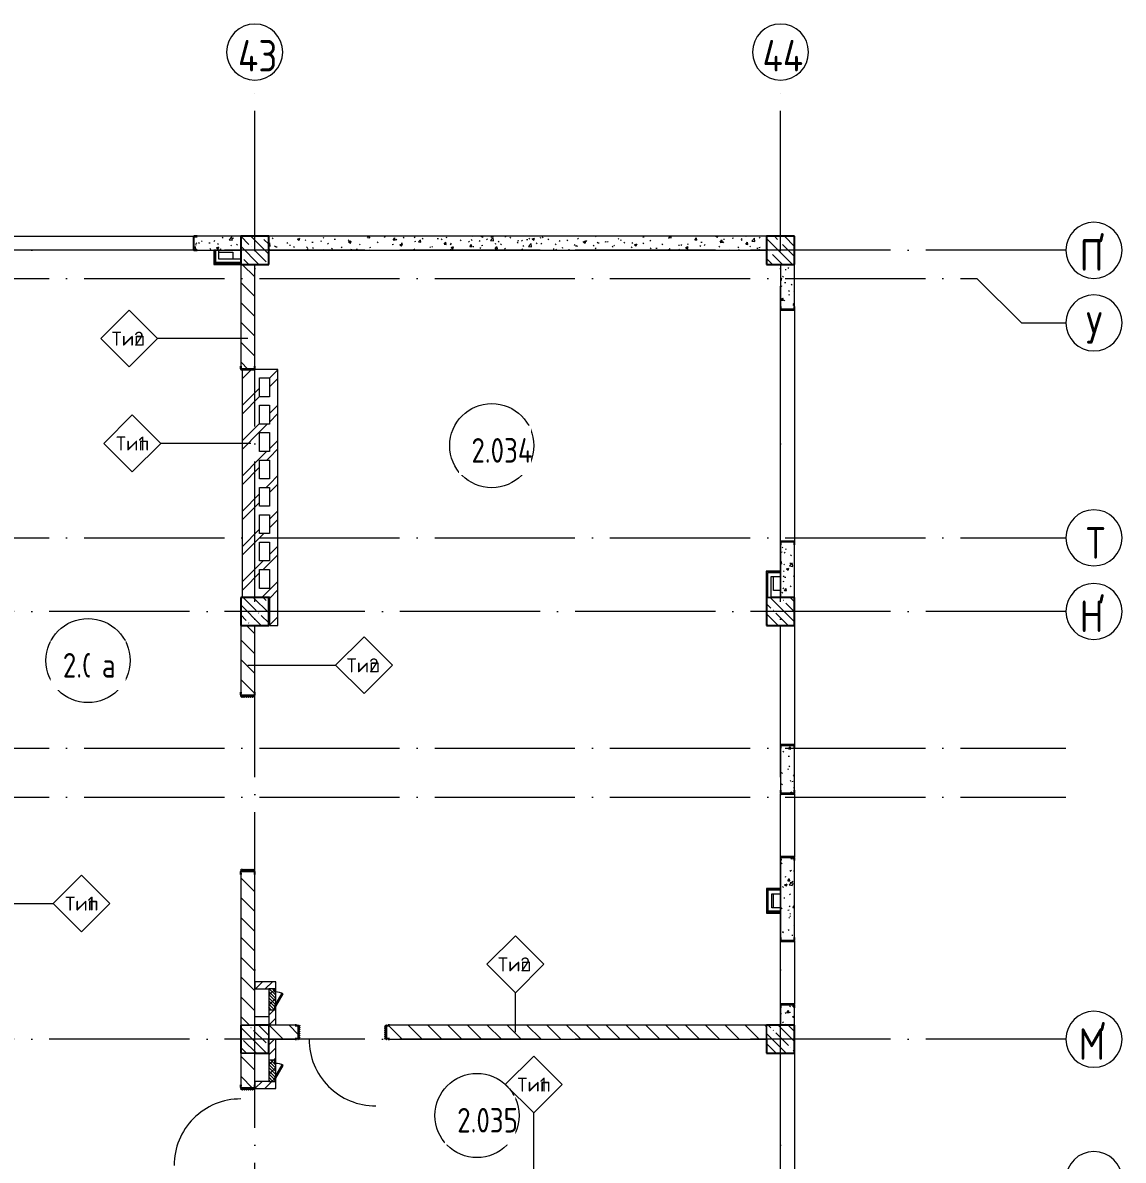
# Model space of a CAD drawing. Header units: millimetres. Extents: x -68946 to 288321, y -402657 to 324925.
# Drawn here: x 170650 to 186348, y -75185 to -58965 of the extents above; entities that cross this region are included whole.
import ezdxf

# ---------------------------------------------------------------- set-up
doc = ezdxf.new("R2010")
doc.units = ezdxf.units.MM
doc.linetypes.add('ADSK_Линия сетки', pattern=[2500, 2000, -250, 0, -250])
for name, color, linetype, lineweight in [('A-AREA-____-IDEN', 250, 'Continuous', 9), ('A-DETL-GENF-OTLN', 250, 'Continuous', 5), ('A-DOOR-____-MCUT', 250, 'Continuous', 5), ('A-DOOR-____-OTLN', 250, 'Continuous', 5), ('A-FLOR-____-OTLN', 192, 'Continuous', 9), ('A-WALL-____-IDEN', 250, 'Continuous', 9), ('A-WALL-____-MCUT', 250, 'Continuous', 13), ('A-WALL-____-PATT', 250, 'Continuous', 13), ('A-WALL-FNSH-MCUT', 250, 'Continuous', 13), ('I-WALL-____-OTLN', 250, 'Continuous', 9), ('S-COLS-____-MCUT', 250, 'Continuous', 25), ('S-COLS-____-OTLN', 250, 'Continuous', 9), ('S-GRID-____-IDEN', 250, 'Continuous', 9), ('S-GRID-____-OTLN', 250, 'Continuous', 9)]:
    doc.layers.add(name, color=color, linetype=linetype, lineweight=lineweight)
doc.styles.add('GOST Common', font='', dxfattribs={"width": 0.9, "height": 350})
doc.styles.add('ISOCPEUR', font='isocpeur.ttf', dxfattribs={"width": 0.8, "height": 100})
doc.styles.add('ISOCPEUR_3', font='isocpeur.ttf', dxfattribs={"height": 250})
doc.styles.get('GOST Common').set_extended_font_data('GOST Common')
pattern_1 = [(135, (28708.77, -120984.93), (-141.42136, -141.42136), [])]
pattern_2 = [(135, (1676.41, 164.685), (-14.14214, -14.14214), []), (225, (1676.41, 164.685), (14.14214, -14.14214), [])]
pattern_3 = [(45, (-446.384, 164.685), (-14.1421, 14.1421), []), (135, (-446.384, 164.685), (-14.1421, -14.1421), [])]
pattern_4 = [(45, (28708.77, -120984.93), (-70.71068, 70.71068), [])]
pattern_5 = [(135, (28708.77, -120984.93), (-142.5612, -142.5612), []), (135, (28851.33, -120984.93), (-142.5612, -142.5612), [252.016, -50.403, 3.353, -47.05])]
pattern_6 = [(50, (28708.77, -120984.93), (364.36793, -31.8783), [38.1, -419.1]), (355, (28708.77, -120984.93), (-70.48585, 382.1133), [30.48, -335.28]), (100.451, (28739.14, -120987.6), (293.885, 350.2334), [32.38, -356.18]), (46.184, (28708.77, -120883.33), (542.1585, -84.0858), [57.15, -628.65]), (96.636, (28753.95, -120890.34), (474.8049, 494.8554), [48.57, -534.27]), (351.184, (28708.8, -120883.33), (474.8102, 494.85), [45.72, -502.92]), (21, (28759.57, -120908.73), (303.22847, -204.53046), [38.1, -419.1]), (326, (28759.57, -120908.73), (123.6039, 368.37604), [30.48, -335.28]), (71.451, (28784.84, -120925.78), (426.8341, 163.8427), [32.38, -356.18]), (37.5, (28708.77, -120984.93), (6.17665, 169.11015), [16.764, -314.452, 16.764, -323.596, -336.55]), (37.5, (28708.77, -120984.93), (6.17665, 169.11015), [-671.576, 16.764, -319.786]), (7.5, (28708.77, -120984.93), (133.63888, 200.3615), [16.764, -177.292, 16.764, -306.832, -128.27]), (7.5, (28708.77, -120984.93), (133.63888, 200.3615), [-517.652, 16.764, -111.506]), (327.5, (28595.49, -120984.93), (271.18182, -11.45836), [16.764, -110.236, 16.764, -379.476, -525.78]), (327.5, (28595.49, -120984.93), (271.18182, -11.45836), [-523.24, 16.764, -509.016]), (317.5, (28544.7, -120984.93), (296.2585, 50.85285), [16.764, -148.336, 16.764, -246.38, -373.38]), (317.5, (28544.7, -120984.93), (296.2585, 50.85285), [-428.244, 16.764, -356.616])]
pattern_7 = [(45, (28708.77, -120984.93), (-251.4472, 251.4472), []), (45, (28708.77, -120603.93), (-251.4472, 251.4472), [])]

# ---------------------------------------------------------------- blocks, each defined once
blk = doc.blocks.new('Дверь_СКБ_2Ст_Фрамуга2 - Н_ВВ-3_2500x2600h_Учебные помещения_Фрамуга слева-42054644-АР1_Кладочный план 2 этажа С2и3')
at = {"layer": 'A-DOOR-____-OTLN'}
h = blk.add_hatch(dxfattribs=at)
h.set_pattern_fill('FP_5', color=256, style=0, pattern_type=2)
h.set_pattern_definition([(45, (-1071.384, 164.685), (-14.1421, 14.1421), []), (135, (-1071.384, 164.685), (-14.1421, -14.1421), [])])
h.paths.add_polyline_path([(-1237.5, -100), (-1212.5, -100), (-1212.5, 100), (-1237.5, 100)])
h = blk.add_hatch(dxfattribs=at)
h.set_pattern_fill('FP_4', color=256, style=0, pattern_type=2)
h.set_pattern_definition([(135, (1051.41, 164.685), (-14.1421, -14.1421), []), (225, (1051.41, 164.685), (14.1421, -14.1421), [])])
h.paths.add_polyline_path([(1237.5, -100), (1262.5, -100), (1262.5, 100), (1237.5, 100)])
blk = doc.blocks.new('Дверь_СКБ_1Ст_Фрамуга1 - Н_ВВ-9_1250x2600h_Лаборантская-42097379-АР1_Кладочный план 2 этажа С2и3')
at = {"layer": 'A-DOOR-____-OTLN'}
h = blk.add_hatch(dxfattribs=at)
h.set_pattern_fill('FP_9', color=256, style=0, pattern_type=2)
h.set_pattern_definition(pattern_3)
h.paths.add_polyline_path([(-612, -100), (-587, -100), (-587, 100), (-612, 100)])
h = blk.add_hatch(dxfattribs=at)
h.set_pattern_fill('FP_8', color=256, style=0, pattern_type=2)
h.set_pattern_definition(pattern_2)
h.paths.add_polyline_path([(613, -100), (638, -100), (638, 100), (613, 100)])
at = {"layer": 'A-DOOR-____-OTLN', "color": 255}
blk.add_arc((-463, 100), 950, 360, 90, dxfattribs=at)
blk = doc.blocks.new('Дверь_СКБ_1Ст_Фрамуга1 - Н_ВВ-9_2_1250x2600h_Лаборантская 2-42764460-АР1_Кладочный план 2 этажа С2и3')
at = {"layer": 'A-DOOR-____-OTLN'}
h = blk.add_hatch(dxfattribs=at)
h.set_pattern_fill('FP_9', color=256, style=0, pattern_type=2)
h.set_pattern_definition(pattern_3)
h.paths.add_polyline_path([(-588, 100), (-613, 100), (-613, -100), (-588, -100)])
h = blk.add_hatch(dxfattribs=at)
h.set_pattern_fill('FP_8', color=256, style=0, pattern_type=2)
h.set_pattern_definition(pattern_2)
h.paths.add_polyline_path([(612, 100), (612, -100), (637, -100), (637, 100)])
at = {"layer": 'A-DOOR-____-OTLN', "color": 255}
blk.add_arc((-463, 100), 950, 360, 90, dxfattribs=at)
blk = doc.blocks.new('BSC_Колонна _Прямоугольная - 400x400-31495037-АР1_Кладочный план 2 этажа С2и3')
at = {"layer": 'S-COLS-____-OTLN', "lineweight": 5}
h = blk.add_hatch(dxfattribs=at)
h.set_pattern_fill('FP_66', color=256, style=0, pattern_type=2)
h.set_pattern_definition([(135, (-145250, -58775), (-142.56192, -142.56192), []), (135, (-145107.44, -58775), (-142.56192, -142.56192), [252.016, -50.403, 3.353, -47.05])])
h.paths.add_polyline_path([(-200, -200), (200, -200), (200, 200), (-200, 200), (-200, 183)])
at = {"layer": 'S-COLS-____-MCUT'}
for p, q in [((200, 200), (-200, 200)), ((-200, 200), (-200, -200)), ((200, -200), (200, 200)), ((-200, -200), (200, -200))]:
    blk.add_line(p, q, dxfattribs=at)
blk = doc.blocks.new('BSC_Колонна _Прямоугольная - 400x400-V26-АР1_Кладочный план 2 этажа С2и3')
at = {"layer": 'S-COLS-____-OTLN', "lineweight": 5}
h = blk.add_hatch(dxfattribs=at)
h.set_pattern_fill('FP_67', color=256, style=0, pattern_type=2)
h.set_pattern_definition([(135, (-152750, -58775), (-142.56192, -142.56192), []), (135, (-152607.44, -58775), (-142.56192, -142.56192), [252.016, -50.403, 3.353, -47.05])])
h.paths.add_polyline_path([(-200, -200), (200, -200), (200, 200), (-200, 200)])
at = {"layer": 'S-COLS-____-MCUT'}
for p, q in [((200, 200), (-200, 200)), ((-200, 200), (-200, -200)), ((200, -200), (200, 200)), ((-200, -200), (200, -200))]:
    blk.add_line(p, q, dxfattribs=at)
blk = doc.blocks.new('BSC_Колонна _Прямоугольная - 400x400-V27-АР1_Кладочный план 2 этажа С2и3')
at = {"layer": 'S-COLS-____-OTLN', "lineweight": 5}
h = blk.add_hatch(dxfattribs=at)
h.set_pattern_fill('FP_68', color=256, style=0, pattern_type=2)
h.set_pattern_definition([(135, (-145250, -53625), (-142.56192, -142.56192), []), (135, (-145107.44, -53625), (-142.56192, -142.56192), [252.016, -50.403, 3.353, -47.05])])
h.paths.add_polyline_path([(-200, -200), (200, -200), (200, 200), (-200, 200)])
at = {"layer": 'S-COLS-____-MCUT'}
for p, q in [((200, 200), (-200, 200)), ((-200, 200), (-200, -200)), ((200, -200), (200, 200)), ((-200, -200), (200, -200))]:
    blk.add_line(p, q, dxfattribs=at)
blk = doc.blocks.new('ADSK_КолоннаНесущая_Швеллер_Гнутый_ГОСТ 8278-83 - 200х50х4_таб_1 2-38569602-АР1_Кладочный план 2 этажа С2и3')
at = {"layer": 'S-COLS-____-MCUT'}
for p, q in [((-10.1, 90), (-10.1, -90)), ((-6.1, -90), (-6.1, 90)), ((39.9, 100), (-0.1, 100)), ((-0.1, 96), (39.9, 96)), ((39.9, 96), (39.9, 100)), ((39.9, -96), (-0.1, -96)), ((-0.1, -100), (39.9, -100)), ((39.9, -100), (39.9, -96))]:
    blk.add_line(p, q, dxfattribs=at)
for centre, radius, start, end in [((-0.1, 90), 10, 90, 180), ((-0.1, 90), 6, 90, 180), ((-0.1, -90), 10, 180, 270), ((-0.1, -90), 6, 180, 270)]:
    blk.add_arc(centre, radius, start, end, dxfattribs=at)
blk = doc.blocks.new('ADSK_КолоннаНесущая_Швеллер_Гнутый_ГОСТ 8278-83 - 200х50х4_таб_1 2-V41-АР1_Кладочный план 2 этажа С2и3')
at = {"layer": 'S-COLS-____-MCUT'}
for p, q in [((-10.1, 90), (-10.1, -90)), ((-6.1, -90), (-6.1, 90)), ((39.9, 100), (-0.1, 100)), ((-0.1, 96), (39.9, 96)), ((39.9, 96), (39.9, 100)), ((39.9, -96), (-0.1, -96)), ((-0.1, -100), (39.9, -100)), ((39.9, -100), (39.9, -96))]:
    blk.add_line(p, q, dxfattribs=at)
for centre, radius, start, end in [((-0.1, 90), 10, 90, 180), ((-0.1, 90), 6, 90, 180), ((-0.1, -90), 10, 180, 270), ((-0.1, -90), 6, 180, 270)]:
    blk.add_arc(centre, radius, start, end, dxfattribs=at)
blk = doc.blocks.new('ADSK_КолоннаНесущая_Швеллер_Гнутый_ГОСТ 8278-83 - 200х50х4_таб_1 2-V42-АР1_Кладочный план 2 этажа С2и3')
at = {"layer": 'S-COLS-____-MCUT'}
for p, q in [((-6, -90), (-6, 90)), ((0, 96), (40, 96)), ((40, 100), (20, 100)), ((40, 96), (40, 100)), ((40, -96), (0, -96)), ((20, -100), (40, -100)), ((40, -100), (40, -96))]:
    blk.add_line(p, q, dxfattribs=at)
for centre, radius, start, end in [((0, 90), 10, 90.3368, 180), ((0, 90), 6, 90, 180), ((0, -90), 10, 180, 270), ((0, -90), 6, 180, 270)]:
    blk.add_arc(centre, radius, start, end, dxfattribs=at)
blk = doc.blocks.new('ADSK_КолоннаНесущая_Швеллер_Гнутый_ГОСТ 8278-83 - 200х50х4_таб_1 2-V43-АР1_Кладочный план 2 этажа С2и3')
at = {"layer": 'S-COLS-____-MCUT'}
for p, q in [((-6, -90), (-6, 90)), ((0, 96), (40, 96)), ((40, 100), (20, 100)), ((40, 96), (40, 100)), ((40, -96), (0, -96)), ((20, -100), (40, -100)), ((40, -100), (40, -96))]:
    blk.add_line(p, q, dxfattribs=at)
for centre, radius, start, end in [((0, 90), 10, 90.3368, 180), ((0, 90), 6, 90, 180), ((0, -90), 10, 180, 270), ((0, -90), 6, 180, 270)]:
    blk.add_arc(centre, radius, start, end, dxfattribs=at)
blk = doc.blocks.new('ADSK_КолоннаНесущая_Швеллер_Гнутый_ГОСТ 8278-83 - 200х50х4_таб_1 2-38815029-АР1_Кладочный план 2 этажа С2и3')
at = {"layer": 'S-COLS-____-MCUT'}
for p, q in [((-6.1, -90), (-6.1, 90)), ((-0.1, 96), (39.9, 96)), ((39.9, 100), (19.9, 100)), ((39.9, 96), (39.9, 100)), ((39.9, -96), (-0.1, -96)), ((19.9, -100), (39.9, -100)), ((39.9, -100), (39.9, -96))]:
    blk.add_line(p, q, dxfattribs=at)
for centre, radius, start, end in [((-0.1, 90), 10, 90, 180), ((-0.1, 90), 6, 90, 180), ((-0.1, -90), 10, 180, 270), ((-0.1, -90), 6, 180, 270)]:
    blk.add_arc(centre, radius, start, end, dxfattribs=at)
blk = doc.blocks.new('ADSK_КолоннаНесущая_Швеллер_Гнутый_ГОСТ 8278-83 - 200х50х4_таб_1 2-38815031-АР1_Кладочный план 2 этажа С2и3')
at = {"layer": 'S-COLS-____-MCUT'}
for p, q in [((-6.1, -90), (-6.1, 90)), ((-0.1, 96), (39.9, 96)), ((39.9, 100), (19.9, 100)), ((39.9, 96), (39.9, 100)), ((39.9, -96), (-0.1, -96)), ((19.9, -100), (39.9, -100)), ((39.9, -100), (39.9, -96))]:
    blk.add_line(p, q, dxfattribs=at)
for centre, radius, start, end in [((-0.1, 90), 10, 90, 180), ((-0.1, 90), 6, 90, 180), ((-0.1, -90), 10, 180, 270), ((-0.1, -90), 6, 180, 270)]:
    blk.add_arc(centre, radius, start, end, dxfattribs=at)
blk = doc.blocks.new('АР_Люк - ЛРС_ВК_300х400_внутренний_RAL 9003-V63-АР1_Кладочный план 2 этажа С2и3')
at = {"layer": 'A-DOOR-____-OTLN'}
h = blk.add_hatch(dxfattribs=at)
h.set_pattern_fill('FP_88', color=256, style=0, pattern_type=2)
h.set_pattern_definition([(45, (125, 0), (-22.6274, 22.6274), [])])
h.paths.add_polyline_path([(275, -50), (275, 50), (-25, 50), (-25, -50)])
at = {"layer": 'A-DETL-GENF-OTLN'}
for p, q in [((275, 50), (-25, 50)), ((-25, 50), (-25, -50)), ((275, -50), (275, 50)), ((-25, -50), (275, -50))]:
    blk.add_line(p, q, dxfattribs=at)
at = {"layer": 'A-DOOR-____-MCUT'}
for p, q in [((20, 50), (-15, 50)), ((-15, 50), (-15, 30)), ((-15, 30), (20, 30)), ((20, 30), (20, 50)), ((48, 155), (38, 138)), ((38, 138), (220, 33)), ((230, 50), (48, 155)), ((220, 33), (230, 50)), ((265, 50), (230, 50)), ((230, 50), (230, 30)), ((230, 30), (265, 30)), ((265, 30), (265, 50))]:
    blk.add_line(p, q, dxfattribs=at)
blk.add_arc((230, 50), 210, 150, 180, dxfattribs=at)
blk = doc.blocks.new('Ось сетки - Круг_Ø8 мм-39983606-АР1_Кладочный план 2 этажа С2и3')
at = {"layer": 'S-GRID-____-IDEN'}
for start, end in [(360, 180), (180, 360)]:
    blk.add_arc((0, 0), 4, start, end, dxfattribs=at)
blk = doc.blocks.new('AAR_СКБ_Марка_Помещения_мал - Номер-28977439-АР1_Кладочный план 2 этажа С2и3')
at = {"layer": 'A-AREA-____-IDEN'}
blk.add_circle((-0.028, 0), 3, dxfattribs=at)
blk = doc.blocks.new('ADSK_Марка_Стена - Типоразмер_ADSK_Марка-30564887-АР1_Кладочный план 2 этажа С2и3')
at = {"layer": 'A-WALL-____-IDEN'}
for p, q in [((-0.16, 4.37), (-4.21, 0.31)), ((3.9, 0.31), (-0.16, 4.37)), ((-4.21, 0.31), (-0.16, -3.74)), ((-0.16, -3.74), (3.9, 0.31))]:
    blk.add_line(p, q, dxfattribs=at)

msp = doc.modelspace()

# ---------------------------------------------------------------- hatches: boundary and pattern name
at = {"layer": 'A-WALL-____-PATT', "lineweight": 15}
h = msp.add_hatch(dxfattribs=at)
h.set_pattern_fill('FP_83', color=256, style=0, pattern_type=2)
h.set_pattern_definition(pattern_6)
h.paths.add_polyline_path([(169157.7503, -62209.9342), (169787.7717, -62209.9342), (169787.7717, -62009.9342), (169157.7503, -62009.9342), (169157.7503, -62027.0009)])
h.paths.add_polyline_path([(173087.7717, -62209.9342), (173758.7503, -62209.9342), (173758.7503, -62009.9342), (173087.7717, -62009.9342)])
h = msp.add_hatch(dxfattribs=at)
h.set_pattern_fill('FP_83', color=256, style=0, pattern_type=2)
h.set_pattern_definition(pattern_6)
h.paths.add_polyline_path([(181258.7503, -62209.9342), (181258.7503, -62009.9342), (174158.7722, -62009.9342), (174158.7722, -62209.9342), (176351.0951, -62209.9342)])
h = msp.add_hatch(dxfattribs=at)
h.set_pattern_fill('FP_1', color=256, style=0, pattern_type=2)
h.set_pattern_definition(pattern_1)
h.paths.add_polyline_path([(173958.7722, -63909.9336), (173958.7722, -62409.9342), (173758.7722, -62409.9342), (173758.7722, -63909.9336), (173778.7503, -63909.9336)])
h = msp.add_hatch(dxfattribs=at)
h.set_pattern_fill('FP_83', color=256, style=0, pattern_type=2)
h.set_pattern_definition(pattern_6)
h.paths.add_polyline_path([(181658.7503, -67159.9342), (181658.7503, -66359.9347), (181458.7503, -66359.9347), (181458.7503, -67159.9342)])
h.paths.add_polyline_path([(181658.7503, -63059.9347), (181658.7503, -62409.9342), (181458.7503, -62409.9342), (181458.7503, -63059.9347)])
h = msp.add_hatch(dxfattribs=at)
h.set_pattern_fill('FP_12', color=256, style=0, pattern_type=2)
h.set_pattern_definition(pattern_7)
h.paths.add_polyline_path([(174168.7722, -64029.9336), (174168.7722, -63909.9336), (173778.7503, -63909.9336), (173778.7503, -64029.9336), (174028.7503, -64029.9336)])
h = msp.add_hatch(dxfattribs=at)
h.set_pattern_fill('FP_12', color=256, style=0, pattern_type=2)
h.set_pattern_definition(pattern_7)
h.paths.add_polyline_path([(173778.7503, -67029.9336), (174028.7503, -67029.9336), (174028.7503, -64029.9336), (173778.7503, -64029.9336), (173778.7503, -66058.963)])
h = msp.add_hatch(dxfattribs=at)
h.set_pattern_fill('FP_12', color=256, style=0, pattern_type=2)
h.set_pattern_definition(pattern_7)
h.paths.add_polyline_path([(174168.7722, -67559.9342), (174288.7722, -67559.9342), (174288.7722, -63909.9336), (174168.7722, -63909.9336), (174168.7722, -67149.9336)])
h = msp.add_hatch(dxfattribs=at)
h.set_pattern_fill('FP_12', color=256, style=0, pattern_type=2)
h.set_pattern_definition(pattern_7)
h.paths.add_polyline_path([(174168.7722, -64809.9336), (174168.7722, -64689.9336), (174028.7503, -64689.9336), (174028.7503, -64809.9336)])
h = msp.add_hatch(dxfattribs=at)
h.set_pattern_fill('FP_12', color=256, style=0, pattern_type=2)
h.set_pattern_definition(pattern_7)
h.paths.add_polyline_path([(174168.7722, -65199.9336), (174168.7722, -65079.9336), (174028.7503, -65079.9336), (174028.7503, -65199.9336)])
h = msp.add_hatch(dxfattribs=at)
h.set_pattern_fill('FP_12', color=256, style=0, pattern_type=2)
h.set_pattern_definition(pattern_7)
h.paths.add_polyline_path([(174168.7722, -65589.9336), (174168.7722, -65469.9336), (174028.7503, -65469.9336), (174028.7503, -65589.9336)])
h = msp.add_hatch(dxfattribs=at)
h.set_pattern_fill('FP_12', color=256, style=0, pattern_type=2)
h.set_pattern_definition(pattern_7)
h.paths.add_polyline_path([(174168.7722, -66369.9336), (174168.7722, -66249.9336), (174028.7503, -66249.9336), (174028.7503, -66369.9336)])
h = msp.add_hatch(dxfattribs=at)
h.set_pattern_fill('FP_12', color=256, style=0, pattern_type=2)
h.set_pattern_definition(pattern_7)
h.paths.add_polyline_path([(174168.7722, -66759.9336), (174168.7722, -66639.9336), (174028.7503, -66639.9336), (174028.7503, -66759.9336)])
h = msp.add_hatch(dxfattribs=at)
h.set_pattern_fill('FP_12', color=256, style=0, pattern_type=2)
h.set_pattern_definition(pattern_7)
h.paths.add_polyline_path([(174168.7722, -67149.9336), (174168.7722, -67029.9336), (173778.7503, -67029.9336), (173778.7503, -67149.9336)])
h = msp.add_hatch(dxfattribs=at)
h.set_pattern_fill('FP_1', color=256, style=0, pattern_type=2)
h.set_pattern_definition(pattern_1)
h.paths.add_polyline_path([(173958.7722, -73259.9342), (173958.7722, -71059.9347), (173758.7722, -71059.9347), (173758.7722, -73259.9342)])
h.paths.add_polyline_path([(173958.7722, -68559.9347), (173958.7722, -67559.9342), (173758.7722, -67559.9342), (173758.7722, -68559.9347)])
h = msp.add_hatch(dxfattribs=at)
h.set_pattern_fill('FP_83', color=256, style=0, pattern_type=2)
h.set_pattern_definition(pattern_6)
h.paths.add_polyline_path([(181458.7503, -73259.9342), (181658.7503, -73259.9342), (181658.7503, -72959.9347), (181458.7503, -72959.9347)])
h.paths.add_polyline_path([(181658.7503, -72059.9347), (181658.7503, -70859.9347), (181458.7503, -70859.9347), (181458.7503, -72059.9347)])
h.paths.add_polyline_path([(181658.7503, -69959.9347), (181658.7503, -69259.9342), (181458.7503, -69259.9342), (181458.7503, -69959.9347)])
h = msp.add_hatch(dxfattribs=at)
h.set_pattern_fill('FP_16', color=94, style=0, pattern_type=2)
h.set_pattern_definition(pattern_4)
h.paths.add_polyline_path([(174158.7722, -72739.9347), (174258.7722, -72739.9347), (174258.7722, -72639.9347), (173958.7509, -72639.9347), (173958.7509, -72739.9347)])
h = msp.add_hatch(dxfattribs=at)
h.set_pattern_fill('FP_16', color=94, style=0, pattern_type=2)
h.set_pattern_definition(pattern_4)
h.paths.add_polyline_path([(174214.3859, -73259.9342), (174258.7722, -73259.9342), (174258.7722, -73029.9347), (174238.7722, -73029.9347), (174238.7722, -72994.9347), (174258.7722, -72994.9347), (174241.4517, -72984.9347), (174258.7722, -72954.9347), (174258.7722, -72784.9347), (174238.7722, -72784.9347), (174238.7722, -72749.9347), (174258.7722, -72749.9347), (174258.7722, -72739.9347), (174158.7722, -72739.9347), (174158.7722, -73259.9342)])
h = msp.add_hatch(dxfattribs=at)
h.set_pattern_fill('FP_1', color=256, style=0, pattern_type=2)
h.set_pattern_definition(pattern_1)
h.paths.add_polyline_path([(175833.7722, -73459.9342), (181258.7503, -73459.9342), (181258.7503, -73259.9342), (175833.7722, -73259.9342)])
h.paths.add_polyline_path([(174158.7503, -73459.9342), (174583.7722, -73459.9342), (174583.7722, -73259.9342), (174158.7503, -73259.9342)])
h = msp.add_hatch(dxfattribs=at)
h.set_pattern_fill('FP_16', color=94, style=0, pattern_type=2)
h.set_pattern_definition(pattern_4)
h.paths.add_polyline_path([(174238.7722, -74059.9347), (174258.7722, -74059.9347), (174258.7722, -74049.9347), (174238.7722, -74049.9347), (174238.7722, -74014.9347), (174258.7722, -74014.9347), (174241.4517, -74004.9347), (174258.7722, -73974.9347), (174258.7722, -73804.9347), (174238.7722, -73804.9347), (174238.7722, -73769.9347), (174258.7722, -73769.9347), (174258.7722, -73459.9342), (174158.7722, -73459.9342), (174158.7722, -74059.9347), (174214.3859, -74059.9347)])
h = msp.add_hatch(dxfattribs=at)
h.set_pattern_fill('FP_1', color=256, style=0, pattern_type=2)
h.set_pattern_definition(pattern_1)
h.paths.add_polyline_path([(173958.7722, -75609.9347), (173958.7722, -75409.9352), (173758.7722, -75409.9352), (173758.7722, -75609.9347)])
h.paths.add_polyline_path([(173758.7722, -74159.9352), (173958.7722, -74159.9352), (173958.7722, -73659.9342), (173758.7722, -73659.9342), (173758.7722, -74129.9352)])
h = msp.add_hatch(dxfattribs=at)
h.set_pattern_fill('FP_16', color=94, style=0, pattern_type=2)
h.set_pattern_definition(pattern_4)
h.paths.add_polyline_path([(174258.7722, -74159.9347), (174258.7722, -74059.9347), (173958.7722, -74059.9347), (173958.7722, -74129.9352), (173966.7722, -74129.9352), (173966.7722, -74159.9347)])
at = {"layer": 'S-COLS-____-OTLN', "lineweight": 5}
h = msp.add_hatch(dxfattribs=at)
h.set_pattern_fill('FP_40', color=256, style=0, pattern_type=2)
h.set_pattern_definition(pattern_5)
h.paths.add_polyline_path([(181258.7722, -67559.9342), (181658.7722, -67559.9342), (181658.7722, -67159.9342), (181258.7722, -67159.9342)])
h = msp.add_hatch(dxfattribs=at)
h.set_pattern_fill('FP_40', color=256, style=0, pattern_type=2)
h.set_pattern_definition(pattern_5)
h.paths.add_polyline_path([(174158.7722, -73659.9342), (174158.7722, -73259.9342), (173758.7722, -73259.9342), (173758.7722, -73659.9342), (173958.7722, -73659.9342)])
h = msp.add_hatch(dxfattribs=at)
h.set_pattern_fill('FP_40', color=256, style=0, pattern_type=2)
h.set_pattern_definition(pattern_5)
h.paths.add_polyline_path([(181658.7722, -73659.9342), (181658.7722, -73259.9342), (181258.7722, -73259.9342), (181258.7722, -73659.9342)])

# ---------------------------------------------------------------- linework, layer by layer
at = {"layer": 'A-FLOR-____-OTLN'}
for p, q in [((173448.7503, -62234.9342), (173648.7503, -62234.9342)), ((173648.7503, -62234.9342), (173648.7503, -62334.9342)), ((181358.7722, -67059.8148), (181358.7722, -66859.8148)), ((181358.7722, -66859.8148), (181458.7503, -66859.8148)), ((181458.7503, -67059.8148), (181358.7722, -67059.8148)), ((181358.7503, -71584.6186), (181358.7503, -71384.9342)), ((181358.7503, -71384.9342), (181458.7503, -71384.9342)), ((174158.5637, -72739.9347), (174158.5637, -73139.9353)), ((174158.5637, -73139.9353), (173958.7722, -73139.9353)), ((173958.9375, -74059.9347), (173958.9375, -73659.9347))]:
    msp.add_line(p, q, dxfattribs=at)
at = {"layer": 'A-WALL-____-IDEN'}
for p, q in [((173858.7722, -63467.6327), (172573.1472, -63467.6327)), ((173903.7503, -64962.9504), (172618.1253, -64962.9504)), ((173858.7722, -68126.1561), (175113.1472, -68126.1561)), ((169098.7722, -71523.9589), (171082.1794, -71523.9589)), ((177677.4577, -73359.9342), (177677.4577, -72796.0809)), ((177938.6191, -75519.9342), (177938.6191, -74510.5704))]:
    msp.add_line(p, q, dxfattribs=at)
at = {"layer": 'A-WALL-____-MCUT', "color": 7, "lineweight": 15}
for p, q in [((173758.7503, -62009.9342), (173087.7717, -62009.9342)), ((173087.7717, -62009.9342), (173087.7717, -62209.9342)), ((181258.7503, -62009.9342), (174158.7722, -62009.9342)), ((173087.7717, -62209.9342), (173758.7503, -62209.9342)), ((174158.7722, -62209.9342), (181258.7503, -62209.9342)), ((173758.7722, -62409.9342), (173758.7722, -63909.9336)), ((173958.7722, -63909.9336), (173958.7722, -62409.9342)), ((181458.7503, -62409.9342), (181458.7503, -63059.9347)), ((181658.7503, -63059.9347), (181658.7503, -62409.9342)), ((181458.7503, -63059.9347), (181658.7503, -63059.9347)), ((173758.7722, -63909.9336), (173778.7503, -63909.9336)), ((173778.7503, -63909.9336), (173778.7503, -67149.9336)), ((174288.7722, -63909.9336), (173958.7722, -63909.9336)), ((174028.7503, -64299.9336), (174028.7503, -64029.9336)), ((174028.7503, -64029.9336), (174168.7722, -64029.9336)), ((174168.7722, -64029.9336), (174168.7722, -64299.9336)), ((174288.7722, -67559.9342), (174288.7722, -63909.9336)), ((174168.7722, -64299.9336), (174028.7503, -64299.9336)), ((174028.7503, -64689.9336), (174028.7503, -64419.9336)), ((174028.7503, -64419.9336), (174168.7722, -64419.9336)), ((174168.7722, -64419.9336), (174168.7722, -64689.9336)), ((174168.7722, -64689.9336), (174028.7503, -64689.9336)), ((174028.7503, -65079.9336), (174028.7503, -64809.9336)), ((174028.7503, -64809.9336), (174168.7722, -64809.9336)), ((174168.7722, -64809.9336), (174168.7722, -65079.9336)), ((174168.7722, -65079.9336), (174028.7503, -65079.9336)), ((174028.7503, -65469.9336), (174028.7503, -65199.9336)), ((174028.7503, -65199.9336), (174168.7722, -65199.9336)), ((174168.7722, -65199.9336), (174168.7722, -65469.9336)), ((174168.7722, -65469.9336), (174028.7503, -65469.9336)), ((174028.7503, -65859.9336), (174028.7503, -65589.9336)), ((174028.7503, -65589.9336), (174168.7722, -65589.9336)), ((174168.7722, -65589.9336), (174168.7722, -65859.9336)), ((174168.7722, -65859.9336), (174028.7503, -65859.9336)), ((174028.7503, -66249.9336), (174028.7503, -65979.9336)), ((174028.7503, -65979.9336), (174168.7722, -65979.9336)), ((174168.7722, -65979.9336), (174168.7722, -66249.9336)), ((174168.7722, -66249.9336), (174028.7503, -66249.9336)), ((174028.7503, -66639.9336), (174028.7503, -66369.9336)), ((174028.7503, -66369.9336), (174168.7722, -66369.9336)), ((174168.7722, -66369.9336), (174168.7722, -66639.9336)), ((181458.7503, -66359.9347), (181458.7503, -67159.9342)), ((181658.7503, -66359.9347), (181458.7503, -66359.9347)), ((181658.7503, -67159.9342), (181658.7503, -66359.9347)), ((174168.7722, -66639.9336), (174028.7503, -66639.9336)), ((174028.7503, -67029.9336), (174028.7503, -66759.9336)), ((174028.7503, -66759.9336), (174168.7722, -66759.9336)), ((174168.7722, -66759.9336), (174168.7722, -67029.9336)), ((173778.7503, -67149.9336), (174168.7722, -67149.9336)), ((174168.7722, -67029.9336), (174028.7503, -67029.9336)), ((174168.7722, -67149.9336), (174168.7722, -67559.9342)), ((181458.7503, -67159.9342), (181658.7503, -67159.9342)), ((173758.7722, -67559.9342), (173758.7722, -68529.9347)), ((173958.7722, -68529.9347), (173958.7722, -67559.9342)), ((174168.7722, -67559.9342), (174288.7722, -67559.9342)), ((181458.7503, -69259.9342), (181458.7503, -69959.9347)), ((181658.7503, -69259.9342), (181458.7503, -69259.9342)), ((181658.7503, -69959.9347), (181658.7503, -69259.9342)), ((181458.7503, -69959.9347), (181658.7503, -69959.9347)), ((181458.7503, -70859.9347), (181458.7503, -72059.9347)), ((181658.7503, -70859.9347), (181458.7503, -70859.9347)), ((181658.7503, -72059.9347), (181658.7503, -70859.9347)), ((173758.7722, -71089.9347), (173758.7722, -73259.9342)), ((173958.7722, -73259.9342), (173958.7722, -71089.9347)), ((181458.7503, -72059.9347), (181658.7503, -72059.9347)), ((181458.7503, -72959.9347), (181458.7503, -73259.9342)), ((181658.7503, -72959.9347), (181458.7503, -72959.9347)), ((181658.7503, -73259.9342), (181658.7503, -72959.9347)), ((174553.7722, -73259.9342), (174158.7503, -73259.9342)), ((181258.7503, -73259.9342), (175863.7722, -73259.9342)), ((181458.7503, -73259.9342), (181658.7503, -73259.9342)), ((174158.7503, -73459.9342), (174553.7722, -73459.9342)), ((175863.7722, -73459.9342), (181258.7503, -73459.9342)), ((173758.7722, -73659.9342), (173758.7722, -74129.9352)), ((173958.7722, -74129.9352), (173958.7722, -73659.9342))]:
    msp.add_line(p, q, dxfattribs=at)
at = {"layer": 'A-WALL-____-MCUT', "color": 42, "lineweight": 15}
for p, q in [((173386.2367, -62209.9342), (173386.2367, -62397.4342)), ((173758.7722, -62397.4342), (173386.2367, -62397.4342)), ((181264.2503, -67159.9342), (181264.2503, -66796.3148)), ((181458.7732, -66796.3148), (181264.2503, -66796.3148)), ((181258.7722, -67159.9342), (181326.7503, -67159.9342)), ((181271.2503, -71647.1186), (181271.2503, -71322.1186)), ((181458.7732, -71322.1186), (181271.2503, -71322.1186)), ((181458.7509, -71647.1186), (181271.2503, -71647.1186))]:
    msp.add_line(p, q, dxfattribs=at)
at = {"layer": 'A-WALL-____-MCUT', "color": 30, "lineweight": 15}
for p, q in [((173448.7367, -62209.9342), (173398.7367, -62209.9342)), ((173398.7367, -62209.9342), (173398.7367, -62384.9342)), ((173448.7367, -62334.9342), (173448.7367, -62209.9342)), ((173758.7722, -62384.9342), (173398.7367, -62384.9342)), ((173758.7722, -62334.9342), (173448.7367, -62334.9342)), ((181276.7503, -67159.9342), (181276.7503, -66808.8148)), ((181458.7732, -66808.8148), (181276.7503, -66808.8148)), ((181458.7732, -66858.8148), (181458.7732, -66808.8148)), ((181326.7503, -67159.9342), (181326.7503, -66858.8148)), ((181326.7503, -66858.8148), (181458.7732, -66858.8148)), ((181283.7503, -71634.6186), (181283.7503, -71334.6186)), ((181458.7732, -71334.6186), (181283.7503, -71334.6186)), ((181458.7732, -71384.6186), (181458.7732, -71334.6186)), ((181333.7503, -71584.6186), (181333.7503, -71384.6186)), ((181333.7503, -71384.6186), (181458.7732, -71384.6186)), ((181458.7509, -71634.6186), (181283.7503, -71634.6186)), ((181458.7509, -71584.6186), (181333.7503, -71584.6186)), ((181458.7509, -71634.6186), (181458.7509, -71584.6186))]:
    msp.add_line(p, q, dxfattribs=at)
at = {"layer": 'A-WALL-____-MCUT', "lineweight": 15}
for p, q in [((173778.7503, -63909.9336), (173958.7722, -63909.9336)), ((173758.7722, -73259.9342), (173958.7722, -73259.9342)), ((174158.7503, -73259.9342), (174158.7503, -73459.9342)), ((181258.7503, -73459.9342), (181258.7503, -73259.9342)), ((173958.7722, -73659.9342), (173758.7722, -73659.9342))]:
    msp.add_line(p, q, dxfattribs=at)
at = {"layer": 'A-WALL-____-MCUT', "color": 84, "lineweight": 15}
for p, q in [((174258.7722, -72639.9347), (173958.7509, -72639.9347)), ((173958.7509, -72639.9347), (173958.7509, -72739.9347)), ((174258.7722, -72749.9347), (174258.7722, -72639.9347)), ((173958.7509, -72739.9347), (174158.7722, -72739.9347)), ((174158.7722, -72739.9347), (174158.7722, -73259.9342)), ((174258.7722, -72954.9347), (174258.7722, -72784.9347)), ((174258.7722, -73259.9342), (174258.7722, -73029.9347)), ((174158.7722, -73459.9342), (174158.7722, -74059.9347)), ((174258.7722, -73769.9347), (174258.7722, -73459.9342)), ((174258.7722, -73974.9347), (174258.7722, -73804.9347)), ((174158.7722, -74059.9347), (173958.7722, -74059.9347)), ((173958.7722, -74059.9347), (173958.7722, -74129.9352)), ((174258.7722, -74159.9347), (174258.7722, -74049.9347)), ((173966.7722, -74159.9347), (174258.7722, -74159.9347))]:
    msp.add_line(p, q, dxfattribs=at)
at = {"layer": 'A-WALL-FNSH-MCUT', "lineweight": 15}
for p, q in [((173398.7367, -62209.9342), (173373.7367, -62209.9342)), ((173373.7367, -62209.9342), (173373.7367, -62409.9342)), ((173373.7367, -62409.9342), (173758.7722, -62409.9342)), ((181251.7503, -66783.8148), (181251.7503, -67159.9342)), ((181458.7732, -66783.8148), (181251.7503, -66783.8148)), ((181458.7732, -66808.8148), (181458.7732, -66783.8148)), ((181251.7503, -67159.9342), (181258.7722, -67159.9342)), ((181258.7503, -71309.6186), (181258.7503, -71659.6186)), ((181458.7732, -71309.6186), (181258.7503, -71309.6186)), ((181458.7732, -71334.6186), (181458.7732, -71309.6186)), ((181258.7503, -71659.6186), (181458.7509, -71659.6186)), ((181458.7509, -71659.6186), (181458.7509, -71634.6186))]:
    msp.add_line(p, q, dxfattribs=at)
at = {"layer": 'I-WALL-____-OTLN', "lineweight": 15}
for p, q in [((169787.7717, -62009.9342), (173087.7717, -62009.9342)), ((173087.7717, -62209.9342), (169787.7717, -62209.9342)), ((181458.7503, -66359.9347), (181458.7503, -63059.9347)), ((181658.7503, -63059.9347), (181658.7503, -66359.9347)), ((181458.7503, -69259.9342), (181458.7503, -67559.9342)), ((181658.7503, -67559.9342), (181658.7503, -69259.9342)), ((181458.7503, -70859.9347), (181458.7503, -69959.9347)), ((181658.7503, -69959.9347), (181658.7503, -70859.9347)), ((181458.7503, -72959.9347), (181458.7503, -72059.9347)), ((181658.7503, -72059.9347), (181658.7503, -72959.9347)), ((181458.7503, -75359.9342), (181458.7503, -73659.9342)), ((181658.7503, -73659.9342), (181658.7503, -75359.9342))]:
    msp.add_line(p, q, dxfattribs=at)
at = {"layer": 'S-COLS-____-MCUT'}
for p, q in [((181258.7722, -67159.9342), (181258.7722, -67559.9342)), ((181658.7722, -67159.9342), (181326.7503, -67159.9342)), ((181658.7722, -67559.9342), (181658.7722, -67159.9342)), ((181258.7722, -67559.9342), (181658.7722, -67559.9342)), ((173758.7722, -73259.9342), (173758.7722, -73659.9342)), ((174158.7722, -73259.9342), (173958.7722, -73259.9342)), ((181658.7722, -73259.9342), (181258.7722, -73259.9342)), ((181658.7722, -73659.9342), (181658.7722, -73259.9342)), ((174158.7722, -73659.9342), (174158.7722, -73459.9342)), ((181258.7722, -73459.9342), (181258.7722, -73659.9342)), ((173958.7722, -73659.9342), (174158.7722, -73659.9342)), ((181258.7722, -73659.9342), (181658.7722, -73659.9342))]:
    msp.add_line(p, q, dxfattribs=at)
at = {"layer": 'S-COLS-____-OTLN'}
for p, q in [((181264.2503, -67159.9342), (181258.7722, -67159.9342)), ((181276.7503, -67159.9342), (181264.2503, -67159.9342)), ((181326.7503, -67159.9342), (181276.7503, -67159.9342)), ((173958.7722, -73259.9342), (173758.7722, -73259.9342)), ((174158.7722, -73459.9342), (174158.7722, -73259.9342)), ((181258.7722, -73259.9342), (181258.7722, -73459.9342)), ((173758.7722, -73659.9342), (173958.7722, -73659.9342))]:
    msp.add_line(p, q, dxfattribs=at)
at = {"layer": 'S-GRID-____-OTLN', "linetype": 'ADSK_Линия сетки'}
for p, q in [((173958.7722, -124723.7741), (173958.7722, -59782.9296)), ((181458.7722, -124723.7741), (181458.7722, -59782.9296)), ((185529.6518, -62209.9342), (128028.7722, -62209.9342)), ((94022.7944, -62609.9342), (184259.6518, -62609.9342)), ((94022.7944, -66309.9342), (185529.6518, -66309.9342)), ((185529.6518, -67359.9342), (128028.7722, -67359.9342)), ((94022.7944, -69309.9342), (185529.6518, -69309.9342)), ((94022.7944, -70009.9342), (185529.6518, -70009.9342)), ((185529.6518, -73459.9342), (128028.7722, -73459.9342))]:
    msp.add_line(p, q, dxfattribs=at)
at = {"layer": 'S-GRID-____-OTLN'}
for p, q in [((184259.6518, -62609.9342), (184894.6518, -63244.9342)), ((184894.6518, -63244.9342), (185529.6518, -63244.9342))]:
    msp.add_line(p, q, dxfattribs=at)

# ---------------------------------------------------------------- block references
at = {"layer": 'A-AREA-____-IDEN', "xscale": 200, "yscale": 200, "zscale": 99.99999999999993}
for p in [(177345.6587, -64995.1201), (171586.9283, -68059.74), (177135.1306, -74546.7522)]:
    msp.add_blockref('AAR_СКБ_Марка_Помещения_мал - Номер-28977439-АР1_Кладочный план 2 этажа С2и3', p, dxfattribs=at)
at = {"layer": 'A-DOOR-____-OTLN', "color": 255}
for name, p, rotation in [('Дверь_СКБ_2Ст_Фрамуга2 - Н_ВВ-3_2500x2600h_Учебные помещения_Фрамуга слева-42054644-АР1_Кладочный план 2 этажа С2и3', (173858.7722, -69822.4347), 89.99999999999993), ('Дверь_СКБ_1Ст_Фрамуга1 - Н_ВВ-9_2_1250x2600h_Лаборантская 2-42764460-АР1_Кладочный план 2 этажа С2и3', (175221.2722, -73359.9342), 180), ('Дверь_СКБ_1Ст_Фрамуга1 - Н_ВВ-9_1250x2600h_Лаборантская-42097379-АР1_Кладочный план 2 этажа С2и3', (173858.7722, -74797.4352), 89.99999999999993)]:
    msp.add_blockref(name, p, dxfattribs=dict(at, rotation=rotation))
at = {"layer": 'A-DOOR-____-OTLN', "color": 250, "rotation": 270}
for p in [(174208.7722, -72764.9347), (174208.7722, -73784.9347)]:
    msp.add_blockref('АР_Люк - ЛРС_ВК_300х400_внутренний_RAL 9003-V63-АР1_Кладочный план 2 этажа С2и3', p, dxfattribs=at)
at = {"layer": 'A-WALL-____-IDEN', "xscale": 99.99999999999993, "yscale": 99.99999999999993, "zscale": 99.99999999999993}
for p in [(172183.0553, -63498.8827), (172228.0334, -64994.2004), (175534.4891, -68157.4061), (171503.5213, -71555.2089), (177693.0827, -72421.614), (177954.2441, -74136.1035)]:
    msp.add_blockref('ADSK_Марка_Стена - Типоразмер_ADSK_Марка-30564887-АР1_Кладочный план 2 этажа С2и3', p, dxfattribs=at)
at = {"layer": 'S-COLS-____-OTLN'}
for name, p in [('ADSK_КолоннаНесущая_Швеллер_Гнутый_ГОСТ 8278-83 - 200х50х4_таб_1 2-38569602-АР1_Кладочный план 2 этажа С2и3', (173097.8717, -62109.9342)), ('BSC_Колонна _Прямоугольная - 400x400-31495037-АР1_Кладочный план 2 этажа С2и3', (173958.7722, -62209.9342)), ('BSC_Колонна _Прямоугольная - 400x400-V26-АР1_Кладочный план 2 этажа С2и3', (181458.7722, -62209.9342)), ('BSC_Колонна _Прямоугольная - 400x400-V27-АР1_Кладочный план 2 этажа С2и3', (173958.7722, -67359.9342)), ('ADSK_КолоннаНесущая_Швеллер_Гнутый_ГОСТ 8278-83 - 200х50х4_таб_1 2-38815029-АР1_Кладочный план 2 этажа С2и3', (175843.8722, -73359.9342))]:
    msp.add_blockref(name, p, dxfattribs=at)
for name, p, rotation in [('ADSK_КолоннаНесущая_Швеллер_Гнутый_ГОСТ 8278-83 - 200х50х4_таб_1 2-38569602-АР1_Кладочный план 2 этажа С2и3', (181558.7503, -63049.8347), 89.99999999996523), ('ADSK_КолоннаНесущая_Швеллер_Гнутый_ГОСТ 8278-83 - 200х50х4_таб_1 2-V41-АР1_Кладочный план 2 этажа С2и3', (173858.7722, -63899.8336), 90.00000000000044), ('ADSK_КолоннаНесущая_Швеллер_Гнутый_ГОСТ 8278-83 - 200х50х4_таб_1 2-38569602-АР1_Кладочный план 2 этажа С2и3', (181558.7503, -66370.0347), 269.9999999999649), ('ADSK_КолоннаНесущая_Швеллер_Гнутый_ГОСТ 8278-83 - 200х50х4_таб_1 2-V42-АР1_Кладочный план 2 этажа С2и3', (173858.7503, -68549.8347), 90.00000000000044), ('ADSK_КолоннаНесущая_Швеллер_Гнутый_ГОСТ 8278-83 - 200х50х4_таб_1 2-38569602-АР1_Кладочный план 2 этажа С2и3', (181558.7503, -69270.0342), 269.9999999999649), ('ADSK_КолоннаНесущая_Швеллер_Гнутый_ГОСТ 8278-83 - 200х50х4_таб_1 2-38569602-АР1_Кладочный план 2 этажа С2и3', (181558.7503, -69949.8347), 89.99999999996523), ('ADSK_КолоннаНесущая_Швеллер_Гнутый_ГОСТ 8278-83 - 200х50х4_таб_1 2-38569602-АР1_Кладочный план 2 этажа С2и3', (181558.7503, -70870.0347), 269.9999999999649), ('ADSK_КолоннаНесущая_Швеллер_Гнутый_ГОСТ 8278-83 - 200х50х4_таб_1 2-38815029-АР1_Кладочный план 2 этажа С2и3', (173858.7722, -71070.0347), 269.9999999999995), ('ADSK_КолоннаНесущая_Швеллер_Гнутый_ГОСТ 8278-83 - 200х50х4_таб_1 2-38569602-АР1_Кладочный план 2 этажа С2и3', (181558.7503, -72049.8347), 89.99999999996523), ('ADSK_КолоннаНесущая_Швеллер_Гнутый_ГОСТ 8278-83 - 200х50х4_таб_1 2-38569602-АР1_Кладочный план 2 этажа С2и3', (181558.7503, -72970.0347), 269.9999999999649), ('ADSK_КолоннаНесущая_Швеллер_Гнутый_ГОСТ 8278-83 - 200х50х4_таб_1 2-38815031-АР1_Кладочный план 2 этажа С2и3', (174573.6722, -73359.9342), 180), ('ADSK_КолоннаНесущая_Швеллер_Гнутый_ГОСТ 8278-83 - 200х50х4_таб_1 2-V43-АР1_Кладочный план 2 этажа С2и3', (173858.7503, -74149.8347), 90.00000000000044)]:
    msp.add_blockref(name, p, dxfattribs=dict(at, rotation=rotation))
at = {"layer": 'S-GRID-____-IDEN', "xscale": 99.99999999999993, "yscale": 99.99999999999993, "zscale": 99.99999999999993}
for p in [(173958.7722, -59382.9296), (181458.7722, -59382.9296)]:
    msp.add_blockref('Ось сетки - Круг_Ø8 мм-39983606-АР1_Кладочный план 2 этажа С2и3', p, dxfattribs=at)
for p, rotation in [((185929.6518, -62209.9342), 89.9999999999998), ((185929.6518, -63244.9342), 269.9999999999994), ((185929.6518, -66309.9342), 269.9999999999994), ((185929.6518, -67359.9342), 89.9999999999998), ((185929.6518, -73459.9342), 89.9999999999998), ((185929.6518, -75459.9342), 269.9999999999994)]:
    msp.add_blockref('Ось сетки - Круг_Ø8 мм-39983606-АР1_Кладочный план 2 этажа С2и3', p, dxfattribs=dict(at, rotation=rotation))

# ---------------------------------------------------------------- texts
at = {"layer": 'A-WALL-____-IDEN', "char_height": 200, "attachment_point": 1, "style": 'ISOCPEUR_3'}
for s, insert, width in [('Тип', (171918.6745, -63369.214), 387.215062), (' 2', (172238.1589, -63369.214), 230.084312), ('Тип', (171979.7526, -64864.5317), 387.215062), (' 1', (172299.237, -64864.5317), 190.801625), ('Тип', (175270.1083, -68027.7374), 387.215062), (' 2', (175589.5927, -68027.7374), 230.084312), ('Тип', (171255.2405, -71425.5403), 387.215062), (' 1', (171574.7249, -71425.5403), 190.801625), ('Тип', (177428.7019, -72291.9454), 387.215062), (' 2', (177748.1863, -72291.9454), 230.084312), ('Тип', (177705.9632, -74006.4348), 387.215062), (' 1', (178025.4476, -74006.4348), 190.801625)]:
    msp.add_mtext(s, dxfattribs=dict(at, insert=insert, width=width))
at = {"layer": 'S-GRID-____-IDEN', "color": 18, "true_color": 0x000000, "char_height": 450, "attachment_point": 1, "style": 'GOST Common'}
for s, insert, width in [('43', (173719.8916, -59210.3963), 577.215), ('44', (181201.8916, -59210.3963), 620.506125), ('\\fGOST Common|b0|i0|c204|p34|;\\W.9;П', (185724.3747, -62052.7086), 310.253062), ("\\fGOST Common|b0|i0|c204|p34|;\\W.9;'", (185980.359, -62052.7086), 137.088562), ('\\fGOST Common|b0|i0|c204|p34|;\\W.9;У', (185816.3289, -63092.3472), 310.253062), ('\\fGOST Common|b0|i0|c204|p34|;\\W.9;Т', (185816.3289, -66157.3472), 310.253062), ("\\fGOST Common|b0|i0|c204|p34|;\\W.9;'", (185980.359, -67202.7086), 137.088562), ('\\fGOST Common|b0|i0|c204|p34|;\\W.9;Н', (185724.3747, -67202.7086), 310.253062), ('\\fGOST Common|b0|i0|c204|p34|;\\W.9;М', (185709.5247, -73302.7086), 346.329), ("\\fGOST Common|b0|i0|c204|p34|;\\W.9;'", (185995.2747, -73302.7086), 137.088562)]:
    msp.add_mtext(s, dxfattribs=dict(at, insert=insert, width=width))

# ---------------------------------------------------------------- next in the draw order: texts
at = {"layer": 'A-AREA-____-IDEN', "char_height": 350, "attachment_point": 1, "style": 'ISOCPEUR', "bg_fill": 3, "box_fill_scale": 1.5, "bg_fill_color": 256, "bg_fill_transparency": 0}
for s, insert, width in [('2.034', (177049.7583, -64887.6346), 673.4175), ('2.047', (171222.228, -67952.2545), 673.4175), ('2.035', (176847.2302, -74439.2667), 654.177)]:
    msp.add_mtext(s, dxfattribs=dict(at, insert=insert, width=width))

# ---------------------------------------------------------------- next in the draw order: texts
at = {"layer": 'A-AREA-____-IDEN', "insert": (171777.853, -67952.2545), "char_height": 350, "width": 166.751, "attachment_point": 1, "style": 'ISOCPEUR', "bg_fill": 3, "box_fill_scale": 1.5, "bg_fill_color": 256, "bg_fill_transparency": 0}
msp.add_mtext('\\fISOCPEUR|b0|i0|c204|p34|;\\W.8;а', dxfattribs=at)

doc.saveas('drawing.dxf')
